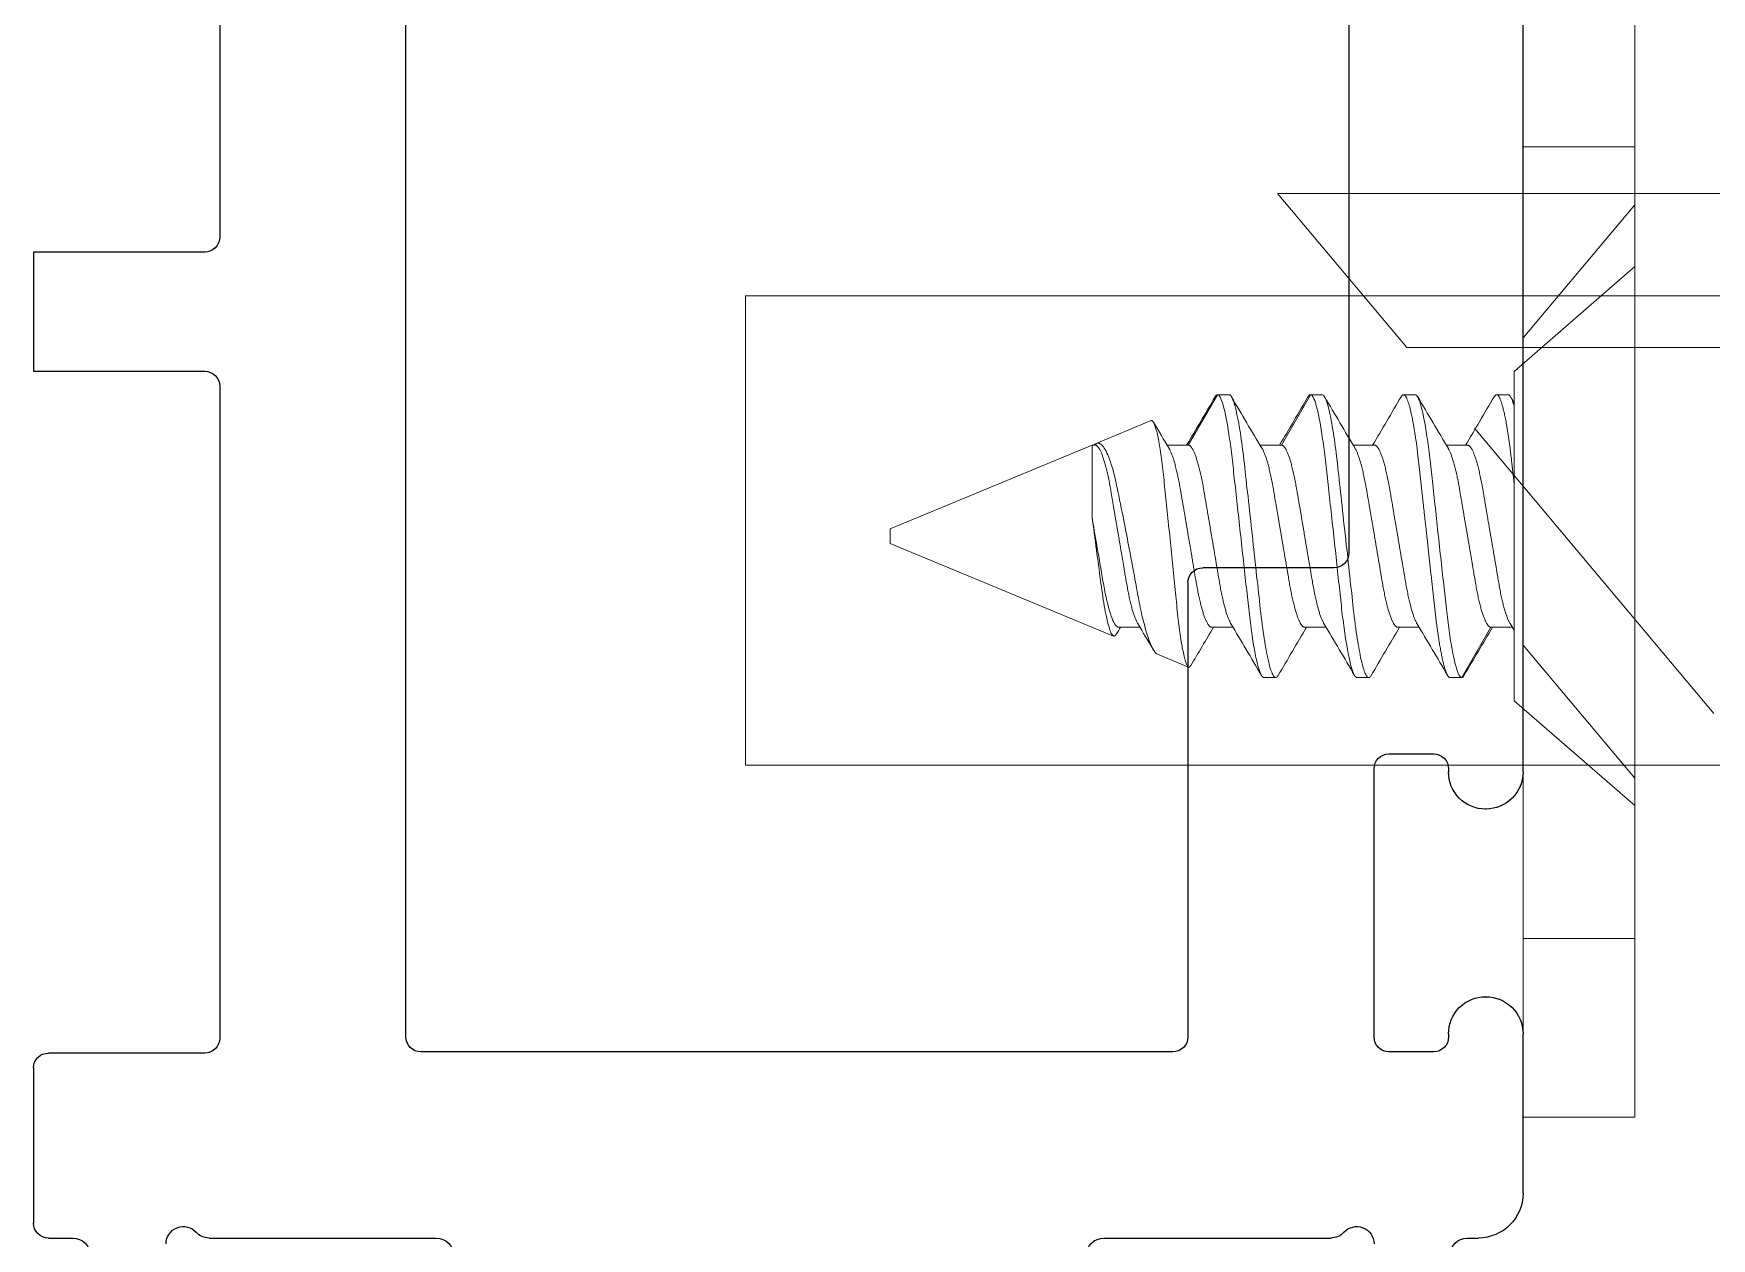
# Model space of a CAD drawing. Extents: x -82 to 113, y -82 to 93.
# Drawn here: x -4.853 to -3.727, y 70.064 to 70.873 of the extents above; entities that cross this region are included whole.
import ezdxf

# ---------------------------------------------------------------- set-up
doc = ezdxf.new("R2010")
doc.units = 0
doc.header["$MEASUREMENT"] = 0
doc.linetypes.add('HIDDEN', pattern=[0.375, 0.25, -0.125])
doc.layers.get('0').update_dxf_attribs({"linetype": 'CONTINUOUS'})
doc.layers.add('FRAME', color=1, linetype='CONTINUOUS')
doc.layers.add('INERTIA', color=7, linetype='CONTINUOUS')

# ---------------------------------------------------------------- blocks, each defined once
blk = doc.blocks.new('erfdfasdf')
at = {"color": 7, "linetype": 'Continuous', "lineweight": 15}
for p, q in [((556.3053, 29.9953), (556.2243, 30.0657)), ((556.2243, 30.0657), (556.2243, 29.7038)), ((556.3053, 29.9953), (556.3053, 29.7742)), ((556.3404, 29.9797), (556.3209, 29.9459)), ((556.3482, 29.9797), (556.3404, 29.9797)), ((556.4107, 29.9797), (556.4029, 29.9797)), ((556.4732, 29.9797), (556.4654, 29.9797)), ((556.5447, 29.9641), (556.5238, 29.9727)), ((556.3209, 29.9459), (556.3066, 29.9459)), ((556.3834, 29.9459), (556.369, 29.9459)), ((556.4459, 29.9459), (556.4315, 29.9459)), ((556.5083, 29.9459), (556.494, 29.9459)), ((556.5708, 29.9459), (556.5565, 29.9459)), ((556.7241, 29.8898), (556.5742, 29.9519)), ((556.7241, 29.8848), (556.7241, 29.8898)), ((556.7241, 29.8798), (556.7241, 29.8848)), ((556.5886, 29.8236), (556.7241, 29.8798)), ((556.5886, 29.8236), (556.5886, 29.8722)), ((556.3365, 29.8236), (556.3509, 29.8236)), ((556.399, 29.8236), (556.4134, 29.8236)), ((556.4615, 29.8236), (556.442, 29.7898)), ((556.4615, 29.8236), (556.4758, 29.8236)), ((556.524, 29.8236), (556.5044, 29.7898)), ((556.524, 29.8236), (556.5383, 29.8236)), ((556.549, 29.8072), (556.5858, 29.8225)), ((556.5864, 29.8236), (556.5858, 29.8225)), ((556.5864, 29.8236), (556.5886, 29.8236)), ((556.3092, 29.7898), (556.317, 29.7898)), ((556.3717, 29.7898), (556.3795, 29.7898)), ((556.4342, 29.7898), (556.442, 29.7898)), ((556.4966, 29.7898), (556.5044, 29.7898)), ((556.2243, 29.7038), (556.3053, 29.7742))]:
    blk.add_line(p, q, dxfattribs=at)
at = {"color": 7, "linetype": 'Continuous', "lineweight": 15, "flags": 128}
for points in [[(556.4012, 29.9783), (556.4015, 29.9787), (556.4018, 29.9791), (556.4021, 29.9794), (556.4024, 29.9796), (556.4027, 29.9797), (556.4029, 29.9797), (556.4032, 29.9797), (556.4035, 29.9795), (556.4039, 29.9792), (556.4042, 29.9788), (556.4045, 29.9783), (556.4049, 29.9777), (556.4052, 29.977), (556.4056, 29.9762), (556.4059, 29.9753), (556.4062, 29.9743), (556.4066, 29.9732), (556.4069, 29.9721), (556.4072, 29.9708), (556.4076, 29.9694), (556.4079, 29.9679), (556.4083, 29.9664), (556.4086, 29.9647), (556.4089, 29.963), (556.4093, 29.9612), (556.4096, 29.9594), (556.4099, 29.9575), (556.4102, 29.9556), (556.4106, 29.9536), (556.4109, 29.9516), (556.4112, 29.9492), (556.4116, 29.9467), (556.4119, 29.9442), (556.4122, 29.9415), (556.4126, 29.9389), (556.4129, 29.9362), (556.4132, 29.9335), (556.4135, 29.9309), (556.4138, 29.9283), (556.414, 29.9257), (556.4143, 29.9229), (556.4147, 29.9202), (556.415, 29.9173), (556.4153, 29.9145), (556.4156, 29.9115), (556.4159, 29.9086), (556.4163, 29.9056), (556.4166, 29.9025), (556.4169, 29.8995), (556.4172, 29.8965), (556.4176, 29.8936), (556.4179, 29.8907), (556.4182, 29.8877), (556.4185, 29.8848), (556.4189, 29.8814), (556.4193, 29.8779), (556.4197, 29.8745), (556.42, 29.8712), (556.4204, 29.8678), (556.4208, 29.8645), (556.4211, 29.8612), (556.4214, 29.8582), (556.4218, 29.8553), (556.4221, 29.8524), (556.4224, 29.8496), (556.4227, 29.8468), (556.423, 29.8441), (556.4233, 29.8414), (556.4236, 29.8388), (556.4239, 29.8363), (556.4241, 29.8338), (556.4244, 29.8313), (556.4247, 29.8288), (556.425, 29.8266), (556.4253, 29.8243), (556.4256, 29.8222), (556.4259, 29.82), (556.4262, 29.8179), (556.4266, 29.8156), (556.4269, 29.8133), (556.4273, 29.8111), (556.4277, 29.809), (556.428, 29.807), (556.4284, 29.8051), (556.4288, 29.8033), (556.4291, 29.8017), (556.4295, 29.8003), (556.4298, 29.7989), (556.4302, 29.7976), (556.4305, 29.7964), (556.4308, 29.7953), (556.4312, 29.7943), (556.4315, 29.7934), (556.4318, 29.7926), (556.4321, 29.7919), (556.4325, 29.7913), (556.4328, 29.7908), (556.4331, 29.7905), (556.4333, 29.7902), (556.4336, 29.79), (556.4339, 29.7899), (556.4342, 29.7898), (556.4342, 29.7898)], [(556.4637, 29.9783), (556.464, 29.9787), (556.4643, 29.9791), (556.4646, 29.9794), (556.4649, 29.9796), (556.4651, 29.9797), (556.4654, 29.9797), (556.4657, 29.9797), (556.466, 29.9795), (556.4663, 29.9792), (556.4667, 29.9788), (556.467, 29.9783), (556.4673, 29.9777), (556.4677, 29.977), (556.468, 29.9762), (556.4684, 29.9753), (556.4687, 29.9743), (556.469, 29.9732), (556.4694, 29.9721), (556.4697, 29.9708), (556.47, 29.9694), (556.4704, 29.9679), (556.4707, 29.9664), (556.4711, 29.9647), (556.4714, 29.963), (556.4718, 29.9612), (556.4721, 29.9594), (556.4724, 29.9575), (556.4727, 29.9556), (556.473, 29.9536), (556.4733, 29.9516), (556.4737, 29.9492), (556.474, 29.9467), (556.4744, 29.9442), (556.4747, 29.9415), (556.475, 29.9389), (556.4754, 29.9362), (556.4757, 29.9335), (556.4759, 29.9309), (556.4762, 29.9283), (556.4765, 29.9257), (556.4768, 29.9229), (556.4771, 29.9202), (556.4774, 29.9173), (556.4778, 29.9145), (556.4781, 29.9115), (556.4784, 29.9086), (556.4787, 29.9056), (556.4791, 29.9025), (556.4794, 29.8995), (556.4797, 29.8965), (556.48, 29.8936), (556.4804, 29.8907), (556.4807, 29.8877), (556.481, 29.8848), (556.4814, 29.8814), (556.4818, 29.8779), (556.4821, 29.8745), (556.4825, 29.8712), (556.4829, 29.8678), (556.4832, 29.8645), (556.4836, 29.8612), (556.4839, 29.8582), (556.4842, 29.8553), (556.4846, 29.8524), (556.4849, 29.8496), (556.4852, 29.8468), (556.4855, 29.8441), (556.4858, 29.8414), (556.486, 29.8388), (556.4863, 29.8363), (556.4866, 29.8338), (556.4869, 29.8313), (556.4872, 29.8288), (556.4875, 29.8266), (556.4878, 29.8243), (556.4881, 29.8222), (556.4884, 29.82), (556.4887, 29.8179), (556.489, 29.8156), (556.4894, 29.8133), (556.4898, 29.8111), (556.4901, 29.809), (556.4905, 29.807), (556.4909, 29.8051), (556.4913, 29.8033), (556.4916, 29.8017), (556.4919, 29.8003), (556.4923, 29.7989), (556.4926, 29.7976), (556.493, 29.7964), (556.4933, 29.7953), (556.4936, 29.7943), (556.494, 29.7934), (556.4943, 29.7926), (556.4946, 29.7919), (556.4949, 29.7913), (556.4952, 29.7908), (556.4955, 29.7905), (556.4958, 29.7902), (556.4961, 29.79), (556.4964, 29.7899), (556.4966, 29.7898), (556.4966, 29.7898)], [(556.549, 29.8072), (556.5488, 29.8072), (556.5485, 29.8072), (556.5482, 29.8074), (556.548, 29.8076), (556.5477, 29.8079), (556.5474, 29.8083), (556.5471, 29.8088), (556.5468, 29.8094), (556.5466, 29.81), (556.5464, 29.8106), (556.5462, 29.8113), (556.5459, 29.812), (556.5457, 29.8128), (556.5455, 29.8136), (556.5452, 29.8145), (556.545, 29.8155), (556.5447, 29.8166), (556.5445, 29.8177), (556.5443, 29.8188), (556.544, 29.82), (556.5438, 29.8213), (556.5436, 29.8225), (556.5433, 29.8239), (556.5431, 29.8252), (556.5429, 29.8267), (556.5426, 29.8282), (556.5424, 29.8297), (556.5422, 29.8313), (556.542, 29.833), (556.5417, 29.8347), (556.5415, 29.8364), (556.5413, 29.8382), (556.5411, 29.84), (556.5409, 29.8418), (556.5407, 29.8436), (556.5405, 29.8455), (556.5403, 29.8474), (556.5401, 29.8493), (556.5399, 29.8513), (556.5397, 29.8534), (556.5395, 29.8554), (556.5392, 29.8575), (556.539, 29.8597), (556.5388, 29.8618), (556.5386, 29.864), (556.5383, 29.8661), (556.5381, 29.8683), (556.5379, 29.8705), (556.5377, 29.8728), (556.5374, 29.875), (556.5372, 29.8773), (556.537, 29.8796), (556.5367, 29.882), (556.5365, 29.8843), (556.5362, 29.8866), (556.536, 29.889), (556.5358, 29.8913), (556.5355, 29.8936), (556.5353, 29.8959), (556.5351, 29.8982), (556.5349, 29.9004), (556.5346, 29.9027), (556.5344, 29.905), (556.5342, 29.9073), (556.5339, 29.9096), (556.5337, 29.9119), (556.5335, 29.9142), (556.5333, 29.9164), (556.5331, 29.9186), (556.5328, 29.9207), (556.5326, 29.9228), (556.5324, 29.9249), (556.5322, 29.927), (556.532, 29.929), (556.5318, 29.931), (556.5316, 29.933), (556.5314, 29.935), (556.5312, 29.9369), (556.531, 29.9389), (556.5307, 29.9407), (556.5305, 29.9425), (556.5303, 29.9443), (556.5301, 29.946), (556.5299, 29.9477), (556.5296, 29.9494), (556.5294, 29.9509), (556.5292, 29.9525), (556.5289, 29.9541), (556.5287, 29.9555), (556.5285, 29.957), (556.5282, 29.9583), (556.528, 29.9597), (556.5278, 29.9609), (556.5275, 29.9621), (556.5273, 29.9632), (556.5271, 29.9643), (556.5268, 29.9653), (556.5266, 29.9662), (556.5264, 29.9671), (556.5261, 29.968), (556.5259, 29.9688), (556.5257, 29.9695), (556.5254, 29.9701), (556.5252, 29.9707), (556.525, 29.9712), (556.5248, 29.9716), (556.5246, 29.972), (556.5244, 29.9723), (556.5242, 29.9725), (556.524, 29.9727), (556.5238, 29.9728), (556.5236, 29.9728), (556.5233, 29.9728), (556.5231, 29.9726), (556.5229, 29.9725), (556.5227, 29.9722), (556.5225, 29.9719), (556.5224, 29.9717)], [(556.5447, 29.9641), (556.5451, 29.9639), (556.5454, 29.9637), (556.5458, 29.9633), (556.5462, 29.9629), (556.5465, 29.9625), (556.5469, 29.9619), (556.5473, 29.9613), (556.5477, 29.9606), (556.5481, 29.9599), (556.5485, 29.9592), (556.5488, 29.9584), (556.5492, 29.9575), (556.5496, 29.9566), (556.55, 29.9556), (556.5504, 29.9545), (556.5508, 29.9534), (556.5512, 29.9522), (556.5516, 29.9509), (556.552, 29.9496), (556.5524, 29.9483), (556.553, 29.9463), (556.5535, 29.9442), (556.5539, 29.9427), (556.5543, 29.9412), (556.5547, 29.9396), (556.5551, 29.938), (556.5554, 29.9363), (556.5558, 29.9346), (556.5562, 29.9328), (556.5566, 29.931), (556.557, 29.9291), (556.5575, 29.9264), (556.558, 29.9236), (556.5584, 29.9216), (556.5587, 29.9197), (556.5591, 29.9177), (556.5595, 29.9157), (556.5598, 29.9136), (556.5602, 29.9115), (556.5606, 29.9094), (556.561, 29.9072), (556.5614, 29.905), (556.562, 29.9021), (556.5625, 29.8991), (556.5631, 29.896), (556.5637, 29.893), (556.5641, 29.8909), (556.5645, 29.8888), (556.5649, 29.8867), (556.5653, 29.8846), (556.5657, 29.8825), (556.5661, 29.8804), (556.5667, 29.8775), (556.5672, 29.8746), (556.5678, 29.8717), (556.5684, 29.8688), (556.569, 29.8659), (556.5695, 29.8631), (556.5701, 29.8603), (556.5707, 29.8575), (556.5712, 29.8549), (556.5717, 29.8524), (556.5721, 29.8507), (556.5725, 29.849), (556.5728, 29.8474), (556.5732, 29.8458), (556.5736, 29.8443), (556.5739, 29.8428), (556.5743, 29.8413), (556.5747, 29.8399), (556.5751, 29.8385), (556.5757, 29.8367), (556.5763, 29.8349), (556.5768, 29.8333), (556.5774, 29.8318), (556.578, 29.8303), (556.5786, 29.829), (556.5792, 29.8278), (556.5798, 29.8267), (556.5804, 29.8257), (556.581, 29.8249), (556.5816, 29.8242), (556.5821, 29.8236), (556.5827, 29.8231), (556.5833, 29.8227), (556.5839, 29.8224), (556.5844, 29.8223), (556.5848, 29.8223), (556.5851, 29.8223), (556.5854, 29.8223), (556.5858, 29.8225)], [(556.5886, 29.8722), (556.5882, 29.8748), (556.5878, 29.8775), (556.5875, 29.8802), (556.5871, 29.8829), (556.5867, 29.8857), (556.5863, 29.8885), (556.586, 29.8913), (556.5856, 29.8941), (556.5853, 29.8967), (556.5849, 29.8992), (556.5846, 29.9018), (556.5842, 29.9043), (556.5839, 29.9068), (556.5836, 29.9094), (556.5833, 29.9119), (556.5829, 29.9143), (556.5826, 29.9166), (556.5823, 29.9189), (556.582, 29.9211), (556.5817, 29.9233), (556.5814, 29.9255), (556.5811, 29.9276), (556.5807, 29.9296), (556.5804, 29.9316), (556.5801, 29.9335), (556.5797, 29.9353), (556.5794, 29.9371), (556.579, 29.9388), (556.5787, 29.9404), (556.5783, 29.9419), (556.578, 29.9434), (556.5776, 29.9447), (556.5772, 29.9459), (556.5769, 29.947), (556.5766, 29.948), (556.5762, 29.9489), (556.5759, 29.9497), (556.5756, 29.9503), (556.5752, 29.9509), (556.5749, 29.9513), (556.5746, 29.9516), (556.5743, 29.9518), (556.574, 29.9519), (556.5737, 29.9519), (556.5734, 29.9518), (556.573, 29.9515), (556.5727, 29.9511), (556.5724, 29.9507), (556.5723, 29.9505)]]:
    blk.add_lwpolyline(points, dxfattribs=at)
at = {"color": 7, "linetype": 'Continuous', "lineweight": 15}
for centre, radius, start, end in [((552.6354, 32.1466), 4.2915, 329.1491, 329.6506), ((559.8941, 32.0528), 4.1067, 210.3427, 210.9052), ((552.69, 32.1513), 4.3006, 329.1496, 329.6501), ((559.8414, 31.9847), 3.9729, 210.3332, 210.9147), ((552.7433, 32.1567), 4.3112, 329.1502, 329.6495), ((560.0125, 32.049), 4.0991, 210.3421, 210.9057), ((553.1467, 31.9542), 3.9147, 329.1351, 329.5744), ((559.1386, 31.4916), 3.0094, 210.5686, 210.9581), ((558.2367, 31.1017), 2.2497, 210.8516, 210.9843), ((554.393, 31.2492), 2.5369, 329.0882, 329.2096), ((560.0389, 27.613), 4.311, 149.1502, 149.6495), ((552.941, 27.7849), 3.9728, 30.3332, 30.9147), ((560.0924, 27.6183), 4.3006, 149.1496, 149.6501), ((552.8881, 27.7166), 4.1069, 30.3427, 30.9052), ((560.1633, 27.6133), 4.3104, 149.1502, 149.6495), ((552.9577, 27.7208), 4.0987, 30.3421, 30.9057), ((560.2263, 27.613), 4.3111, 149.1502, 149.6495), ((553.9552, 28.2773), 3.0105, 30.5683, 30.958), ((556.5837, 29.8269), 0.00486, 294.8917, 318.1266), ((550.0905, 26.1452), 7.2073, 30.39048, 30.42572)]:
    blk.add_arc(centre, radius, start, end, dxfattribs=at)
for points, knots in [([(556.3388, 29.9783), (556.3389, 29.9784), (556.3391, 29.9787), (556.3393, 29.9791), (556.3396, 29.9794), (556.3399, 29.9796), (556.3402, 29.9797), (556.3404, 29.9797), (556.3404, 29.9797)], [0, 0, 0, 0, 0.163791, 0.333279, 0.501708, 0.669012, 0.835129, 1, 1, 1, 1]), ([(556.3404, 29.9797), (556.3416, 29.9797), (556.3429, 29.9774), (556.3456, 29.9678), (556.3471, 29.9605), (556.349, 29.9472), (556.3497, 29.9424), (556.3509, 29.9323), (556.3514, 29.9271), (556.3533, 29.9102), (556.3547, 29.8975), (556.3575, 29.872), (556.3588, 29.8594), (556.3607, 29.8424), (556.3613, 29.8372), (556.3624, 29.8272), (556.3631, 29.8224), (556.3651, 29.8091), (556.3665, 29.8017), (556.3692, 29.7921), (556.3706, 29.7898), (556.3717, 29.7898)], [0, 0, 0, 0, 0.125, 0.125, 0.25, 0.25, 0.3125, 0.3125, 0.375, 0.375, 0.5, 0.5, 0.625, 0.625, 0.6875, 0.6875, 0.75, 0.75, 0.875, 0.875, 1, 1, 1, 1]), ([(556.3482, 29.9797), (556.3484, 29.9797), (556.3486, 29.9797), (556.3489, 29.9795), (556.3492, 29.9793), (556.3495, 29.9789), (556.3499, 29.9784), (556.3502, 29.9777), (556.3505, 29.977), (556.3509, 29.9762), (556.3512, 29.9753), (556.3515, 29.9743), (556.3519, 29.9732), (556.3522, 29.9721), (556.3526, 29.9708), (556.3529, 29.9694), (556.3533, 29.9679), (556.3536, 29.9664), (556.3539, 29.9647), (556.3543, 29.963), (556.3546, 29.9612), (556.3549, 29.9594), (556.3553, 29.9576), (556.3556, 29.9556), (556.3559, 29.9537), (556.3562, 29.9515), (556.3565, 29.9492), (556.3569, 29.9467), (556.3572, 29.9442), (556.3576, 29.9416), (556.3579, 29.9389), (556.3582, 29.9362), (556.3585, 29.9336), (556.3588, 29.9309), (556.3591, 29.9283), (556.3594, 29.9257), (556.3597, 29.9229), (556.36, 29.9202), (556.3603, 29.9173), (556.3606, 29.9145), (556.3609, 29.9115), (556.3613, 29.9086), (556.3616, 29.9056), (556.3619, 29.9025), (556.3623, 29.8995), (556.3626, 29.8965), (556.3629, 29.8936), (556.3632, 29.8907), (556.3635, 29.8877), (556.3639, 29.8846), (556.3642, 29.8814), (556.3646, 29.8779), (556.365, 29.8745), (556.3654, 29.8712), (556.3657, 29.8678), (556.3661, 29.8645), (556.3664, 29.8613), (556.3668, 29.8582), (556.3671, 29.8553), (556.3674, 29.8524), (556.3677, 29.8496), (556.368, 29.8468), (556.3683, 29.8441), (556.3686, 29.8414), (556.3689, 29.8388), (556.3692, 29.8363), (556.3695, 29.8337), (556.3698, 29.8313), (556.3701, 29.8289), (556.3703, 29.8266), (556.3706, 29.8243), (556.3709, 29.8221), (556.3712, 29.82), (556.3716, 29.8178), (556.3719, 29.8156), (556.3723, 29.8133), (556.3726, 29.8111), (556.373, 29.809), (556.3734, 29.807), (556.3737, 29.8051), (556.3741, 29.8033), (556.3745, 29.8017), (556.3748, 29.8002), (556.3751, 29.7989), (556.3755, 29.7976), (556.3758, 29.7964), (556.3762, 29.7953), (556.3765, 29.7943), (556.3768, 29.7934), (556.3772, 29.7926), (556.3775, 29.7919), (556.3778, 29.7913), (556.3781, 29.7908), (556.3784, 29.7905), (556.3787, 29.7902), (556.379, 29.79), (556.3792, 29.7898), (556.3795, 29.7898), (556.3798, 29.7898), (556.3801, 29.79), (556.3804, 29.7903), (556.3808, 29.7907), (556.381, 29.791), (556.3811, 29.7913), (556.3812, 29.7913)], [0, 0, 0, 0, 0.0101616, 0.0204114, 0.0307444, 0.0411553, 0.0516388, 0.0621889, 0.0727997, 0.0825744, 0.0923899, 0.1022412, 0.1121229, 0.1220299, 0.1319566, 0.1418978, 0.1518478, 0.1618011, 0.1717522, 0.1816955, 0.1916255, 0.200971, 0.2102953, 0.219594, 0.2288625, 0.2380967, 0.2487323, 0.2593099, 0.2698235, 0.280267, 0.290635, 0.3009221, 0.3111231, 0.3204156, 0.3297662, 0.3391892, 0.3486808, 0.358237, 0.3678533, 0.3775254, 0.3872487, 0.3970183, 0.4068292, 0.4166766, 0.426555, 0.4358928, 0.445249, 0.4546192, 0.4639986, 0.4733826, 0.4842398, 0.4950897, 0.5059253, 0.5167394, 0.527525, 0.5382751, 0.5489831, 0.5587561, 0.5684831, 0.5781594, 0.5877802, 0.5973412, 0.606838, 0.6162665, 0.6256229, 0.634916, 0.6442579, 0.6536727, 0.6631565, 0.672158, 0.6812138, 0.69032, 0.6994729, 0.7086685, 0.7193558, 0.7300881, 0.740859, 0.7516613, 0.7624883, 0.7733328, 0.7841877, 0.794141, 0.8040915, 0.8140335, 0.8239616, 0.8338703, 0.8437542, 0.853608, 0.8634265, 0.8732045, 0.8829372, 0.8926196, 0.9022472, 0.9112703, 0.9202371, 0.929144, 0.9379877, 0.9467651, 0.9569267, 0.9671765, 0.9775095, 0.9879204, 0.9984039, 1, 1, 1, 1]), ([(556.4107, 29.9797), (556.4119, 29.9797), (556.4132, 29.9774), (556.4159, 29.9678), (556.4173, 29.9605), (556.4193, 29.9472), (556.42, 29.9424), (556.4212, 29.9323), (556.4217, 29.9271), (556.4236, 29.9102), (556.4249, 29.8975), (556.4277, 29.872), (556.4291, 29.8594), (556.431, 29.8424), (556.4315, 29.8372), (556.4327, 29.8272), (556.4334, 29.8224), (556.4353, 29.8091), (556.4368, 29.8017), (556.4395, 29.7921), (556.4408, 29.7898), (556.442, 29.7898)], [0, 0, 0, 0, 0.125, 0.125, 0.25, 0.25, 0.3125, 0.3125, 0.375, 0.375, 0.5, 0.5, 0.625, 0.625, 0.6875, 0.6875, 0.75, 0.75, 0.875, 0.875, 1, 1, 1, 1]), ([(556.4732, 29.9797), (556.4743, 29.9797), (556.4756, 29.9774), (556.4784, 29.9678), (556.4798, 29.9605), (556.4818, 29.9472), (556.4824, 29.9424), (556.4836, 29.9323), (556.4842, 29.9271), (556.486, 29.9102), (556.4874, 29.8975), (556.4902, 29.872), (556.4916, 29.8594), (556.4935, 29.8424), (556.494, 29.8372), (556.4952, 29.8272), (556.4958, 29.8224), (556.4978, 29.8091), (556.4992, 29.8017), (556.502, 29.7921), (556.5033, 29.7898), (556.5044, 29.7898)], [0, 0, 0, 0, 0.125, 0.125, 0.25, 0.25, 0.3125, 0.3125, 0.375, 0.375, 0.5, 0.5, 0.625, 0.625, 0.6875, 0.6875, 0.75, 0.75, 0.875, 0.875, 1, 1, 1, 1]), ([(556.308, 29.9436), (556.308, 29.9435), (556.3081, 29.9433), (556.3084, 29.9428), (556.3088, 29.942), (556.3092, 29.9411), (556.3096, 29.9402), (556.31, 29.9391), (556.3104, 29.9379), (556.3108, 29.9367), (556.3113, 29.9354), (556.3117, 29.934), (556.3121, 29.9325), (556.3125, 29.931), (556.3129, 29.9295), (556.3133, 29.9278), (556.3137, 29.926), (556.3141, 29.9241), (556.3145, 29.9222), (556.3148, 29.9202), (556.3152, 29.9182), (556.3156, 29.9162), (556.3159, 29.9142), (556.3163, 29.9121), (556.3166, 29.9101), (556.317, 29.9079), (556.3173, 29.9057), (556.3177, 29.9035), (556.3181, 29.9012), (556.3185, 29.8989), (556.3189, 29.8966), (556.3193, 29.8942), (556.3197, 29.8919), (556.3201, 29.8895), (556.3205, 29.8871), (556.3209, 29.8847), (556.3214, 29.8822), (556.3218, 29.8796), (556.3222, 29.8771), (556.3227, 29.8746), (556.3231, 29.8721), (556.3235, 29.8696), (556.3239, 29.8673), (556.3243, 29.8651), (556.3247, 29.8628), (556.325, 29.8607), (556.3254, 29.8585), (556.3258, 29.8563), (556.3261, 29.8541), (556.3265, 29.8519), (556.3269, 29.8497), (556.3273, 29.8477), (556.3277, 29.8456), (556.3282, 29.8436), (556.3286, 29.8417), (556.329, 29.84), (556.3294, 29.8383), (556.3299, 29.8366), (556.3303, 29.8351), (556.3307, 29.8337), (556.3312, 29.8323), (556.3316, 29.8311), (556.332, 29.83), (556.3324, 29.8289), (556.3328, 29.828), (556.3332, 29.8271), (556.3337, 29.8263), (556.3341, 29.8256), (556.3345, 29.825), (556.335, 29.8245), (556.3354, 29.8241), (556.3358, 29.8238), (556.3362, 29.8237), (556.3364, 29.8236), (556.3365, 29.8236)], [0, 0, 0, 0, 0.00068, 0.01435, 0.028079, 0.041854, 0.055665, 0.069502, 0.083351, 0.097203, 0.111044, 0.124865, 0.138408, 0.151909, 0.165358, 0.178744, 0.193119, 0.207398, 0.22157, 0.235624, 0.249549, 0.263337, 0.27625, 0.289271, 0.302414, 0.31567, 0.32903, 0.342487, 0.35603, 0.369649, 0.383334, 0.397074, 0.410613, 0.424184, 0.437776, 0.45138, 0.466069, 0.480745, 0.495394, 0.510002, 0.524556, 0.539044, 0.552631, 0.566137, 0.579553, 0.592869, 0.606077, 0.620679, 0.635125, 0.64959, 0.66421, 0.678975, 0.693872, 0.708889, 0.724013, 0.738472, 0.753002, 0.767591, 0.782226, 0.796894, 0.81158, 0.825432, 0.839277, 0.853104, 0.866901, 0.880657, 0.895948, 0.91116, 0.926278, 0.941288, 0.956178, 0.970934, 0.985545, 1, 1, 1, 1]), ([(556.3209, 29.9459), (556.321, 29.9459), (556.3213, 29.9459), (556.3216, 29.9457), (556.322, 29.9455), (556.3224, 29.9452), (556.3228, 29.9447), (556.3232, 29.9442), (556.3236, 29.9435), (556.324, 29.9428), (556.3244, 29.942), (556.3248, 29.9411), (556.3252, 29.9402), (556.3256, 29.9391), (556.3261, 29.9379), (556.3265, 29.9367), (556.3269, 29.9354), (556.3273, 29.934), (556.3277, 29.9325), (556.3281, 29.931), (556.3285, 29.9295), (556.3289, 29.9278), (556.3293, 29.926), (556.3297, 29.9241), (556.3301, 29.9222), (556.3305, 29.9202), (556.3308, 29.9182), (556.3312, 29.9162), (556.3315, 29.9142), (556.3319, 29.9121), (556.3322, 29.9101), (556.3326, 29.9079), (556.333, 29.9057), (556.3333, 29.9035), (556.3337, 29.9012), (556.3341, 29.8989), (556.3345, 29.8966), (556.3349, 29.8942), (556.3353, 29.8919), (556.3357, 29.8895), (556.3361, 29.8871), (556.3365, 29.8847), (556.337, 29.8822), (556.3374, 29.8796), (556.3378, 29.8771), (556.3383, 29.8746), (556.3387, 29.8721), (556.3391, 29.8696), (556.3395, 29.8673), (556.3399, 29.8651), (556.3403, 29.8628), (556.3406, 29.8607), (556.341, 29.8585), (556.3414, 29.8563), (556.3418, 29.8541), (556.3421, 29.8519), (556.3425, 29.8497), (556.3429, 29.8477), (556.3434, 29.8456), (556.3438, 29.8436), (556.3442, 29.8417), (556.3446, 29.84), (556.345, 29.8383), (556.3455, 29.8366), (556.3459, 29.8351), (556.3463, 29.8337), (556.3468, 29.8323), (556.3472, 29.8311), (556.3476, 29.83), (556.348, 29.8289), (556.3484, 29.828), (556.3488, 29.8271), (556.3492, 29.8264), (556.3494, 29.8261), (556.3495, 29.826)], [0, 0, 0, 0, 0.013733, 0.027608, 0.041614, 0.055743, 0.069983, 0.084323, 0.097925, 0.111595, 0.125324, 0.139099, 0.152911, 0.166747, 0.180597, 0.194448, 0.20829, 0.222111, 0.235654, 0.249155, 0.262604, 0.275991, 0.290366, 0.304645, 0.318817, 0.33287, 0.346796, 0.360584, 0.373497, 0.386518, 0.399661, 0.412917, 0.426278, 0.439734, 0.453277, 0.466896, 0.480582, 0.494322, 0.507861, 0.521432, 0.535024, 0.548628, 0.563318, 0.577994, 0.592642, 0.607251, 0.621805, 0.636292, 0.649879, 0.663386, 0.676802, 0.690118, 0.703326, 0.717928, 0.732374, 0.746839, 0.76146, 0.776224, 0.791122, 0.806139, 0.821263, 0.835722, 0.850252, 0.864842, 0.879477, 0.894144, 0.90883, 0.922682, 0.936528, 0.950354, 0.964152, 0.977908, 0.993199, 1, 1, 1, 1]), ([(556.3705, 29.9436), (556.3705, 29.9435), (556.3706, 29.9433), (556.3709, 29.9428), (556.3713, 29.942), (556.3717, 29.9411), (556.3721, 29.9402), (556.3725, 29.9391), (556.3729, 29.9379), (556.3733, 29.9367), (556.3737, 29.9354), (556.3741, 29.934), (556.3745, 29.9325), (556.3749, 29.931), (556.3753, 29.9295), (556.3757, 29.9278), (556.3761, 29.926), (556.3765, 29.9241), (556.3769, 29.9222), (556.3773, 29.9202), (556.3777, 29.9182), (556.378, 29.9162), (556.3784, 29.9142), (556.3787, 29.9121), (556.3791, 29.9101), (556.3794, 29.9079), (556.3798, 29.9057), (556.3802, 29.9035), (556.3806, 29.9012), (556.381, 29.8989), (556.3814, 29.8966), (556.3818, 29.8942), (556.3822, 29.8919), (556.3826, 29.8895), (556.383, 29.8871), (556.3834, 29.8847), (556.3838, 29.8822), (556.3843, 29.8796), (556.3847, 29.8771), (556.3851, 29.8746), (556.3856, 29.8721), (556.386, 29.8696), (556.3864, 29.8673), (556.3867, 29.8651), (556.3871, 29.8628), (556.3875, 29.8607), (556.3879, 29.8585), (556.3882, 29.8563), (556.3886, 29.8541), (556.389, 29.8519), (556.3894, 29.8497), (556.3898, 29.8477), (556.3902, 29.8456), (556.3906, 29.8436), (556.3911, 29.8417), (556.3915, 29.84), (556.3919, 29.8383), (556.3923, 29.8366), (556.3928, 29.8351), (556.3932, 29.8337), (556.3936, 29.8323), (556.3941, 29.8311), (556.3945, 29.83), (556.3949, 29.8289), (556.3953, 29.828), (556.3957, 29.8271), (556.3961, 29.8263), (556.3966, 29.8256), (556.397, 29.825), (556.3974, 29.8245), (556.3978, 29.8241), (556.3982, 29.8238), (556.3986, 29.8237), (556.3989, 29.8236), (556.399, 29.8236)], [0, 0, 0, 0, 0.000685, 0.014355, 0.028083, 0.041859, 0.05567, 0.069506, 0.083356, 0.097207, 0.111049, 0.124869, 0.138412, 0.151913, 0.165362, 0.178748, 0.193123, 0.207402, 0.221574, 0.235627, 0.249553, 0.26334, 0.276254, 0.289275, 0.302417, 0.315673, 0.329034, 0.34249, 0.356033, 0.369652, 0.383337, 0.397077, 0.410616, 0.424186, 0.437779, 0.451382, 0.466072, 0.480748, 0.495397, 0.510004, 0.524559, 0.539046, 0.552633, 0.566139, 0.579555, 0.592871, 0.606079, 0.620681, 0.635127, 0.649592, 0.664212, 0.678976, 0.693873, 0.70889, 0.724014, 0.738473, 0.753003, 0.767593, 0.782227, 0.796895, 0.811581, 0.825433, 0.839278, 0.853104, 0.866902, 0.880658, 0.895949, 0.91116, 0.926278, 0.941288, 0.956178, 0.970934, 0.985545, 1, 1, 1, 1]), ([(556.3834, 29.9459), (556.3835, 29.9459), (556.3838, 29.9459), (556.3841, 29.9457), (556.3845, 29.9455), (556.3849, 29.9452), (556.3853, 29.9447), (556.3857, 29.9442), (556.3861, 29.9435), (556.3865, 29.9428), (556.3869, 29.942), (556.3873, 29.9411), (556.3877, 29.9402), (556.3881, 29.9391), (556.3885, 29.9379), (556.3889, 29.9367), (556.3894, 29.9354), (556.3898, 29.934), (556.3902, 29.9325), (556.3906, 29.931), (556.391, 29.9295), (556.3913, 29.9278), (556.3917, 29.926), (556.3922, 29.9241), (556.3925, 29.9222), (556.3929, 29.9202), (556.3933, 29.9182), (556.3937, 29.9162), (556.394, 29.9142), (556.3944, 29.9121), (556.3947, 29.9101), (556.3951, 29.9079), (556.3954, 29.9057), (556.3958, 29.9035), (556.3962, 29.9012), (556.3966, 29.8989), (556.397, 29.8966), (556.3974, 29.8942), (556.3978, 29.8919), (556.3982, 29.8895), (556.3986, 29.8871), (556.399, 29.8847), (556.3994, 29.8822), (556.3999, 29.8796), (556.4003, 29.8771), (556.4007, 29.8746), (556.4012, 29.8721), (556.4016, 29.8696), (556.402, 29.8673), (556.4024, 29.8651), (556.4027, 29.8628), (556.4031, 29.8607), (556.4035, 29.8585), (556.4039, 29.8563), (556.4042, 29.8541), (556.4046, 29.8519), (556.405, 29.8497), (556.4054, 29.8477), (556.4058, 29.8456), (556.4063, 29.8436), (556.4067, 29.8417), (556.4071, 29.84), (556.4075, 29.8383), (556.408, 29.8366), (556.4084, 29.8351), (556.4088, 29.8337), (556.4092, 29.8323), (556.4097, 29.8311), (556.4101, 29.83), (556.4105, 29.8289), (556.4109, 29.828), (556.4113, 29.8271), (556.4117, 29.8264), (556.4119, 29.8261), (556.4119, 29.826)], [0, 0, 0, 0, 0.013733, 0.027608, 0.041614, 0.055743, 0.069983, 0.084323, 0.097925, 0.111595, 0.125324, 0.139099, 0.152911, 0.166747, 0.180597, 0.194448, 0.20829, 0.222111, 0.235654, 0.249155, 0.262603, 0.27599, 0.290365, 0.304644, 0.318816, 0.33287, 0.346795, 0.360583, 0.373496, 0.386517, 0.39966, 0.412916, 0.426277, 0.439734, 0.453276, 0.466896, 0.480581, 0.494321, 0.50786, 0.521431, 0.535023, 0.548627, 0.563316, 0.577993, 0.592641, 0.607249, 0.621804, 0.636291, 0.649878, 0.663385, 0.676801, 0.690117, 0.703325, 0.717927, 0.732373, 0.746838, 0.761458, 0.776223, 0.79112, 0.806137, 0.821261, 0.83572, 0.850251, 0.86484, 0.879475, 0.894142, 0.908828, 0.922681, 0.936526, 0.950353, 0.96415, 0.977906, 0.993197, 1, 1, 1, 1]), ([(556.4329, 29.9436), (556.4329, 29.9435), (556.4331, 29.9433), (556.4333, 29.9428), (556.4337, 29.942), (556.4342, 29.9411), (556.4346, 29.9402), (556.435, 29.9391), (556.4354, 29.9379), (556.4358, 29.9367), (556.4362, 29.9354), (556.4366, 29.934), (556.437, 29.9325), (556.4374, 29.931), (556.4378, 29.9295), (556.4382, 29.9278), (556.4386, 29.926), (556.439, 29.9241), (556.4394, 29.9222), (556.4398, 29.9202), (556.4402, 29.9182), (556.4405, 29.9162), (556.4409, 29.9142), (556.4412, 29.9121), (556.4416, 29.9101), (556.4419, 29.9079), (556.4423, 29.9057), (556.4427, 29.9035), (556.4431, 29.9012), (556.4435, 29.8989), (556.4439, 29.8966), (556.4443, 29.8942), (556.4447, 29.8919), (556.4451, 29.8895), (556.4455, 29.8871), (556.4459, 29.8847), (556.4463, 29.8822), (556.4467, 29.8796), (556.4472, 29.8771), (556.4476, 29.8746), (556.448, 29.8721), (556.4484, 29.8696), (556.4488, 29.8673), (556.4492, 29.8651), (556.4496, 29.8628), (556.45, 29.8607), (556.4503, 29.8585), (556.4507, 29.8563), (556.4511, 29.8541), (556.4515, 29.8519), (556.4519, 29.8497), (556.4523, 29.8477), (556.4527, 29.8456), (556.4531, 29.8436), (556.4535, 29.8417), (556.454, 29.84), (556.4544, 29.8383), (556.4548, 29.8366), (556.4552, 29.8351), (556.4557, 29.8337), (556.4561, 29.8323), (556.4565, 29.8311), (556.4569, 29.83), (556.4573, 29.8289), (556.4578, 29.828), (556.4582, 29.8271), (556.4586, 29.8263), (556.459, 29.8256), (556.4595, 29.825), (556.4599, 29.8245), (556.4603, 29.8241), (556.4607, 29.8238), (556.4611, 29.8237), (556.4614, 29.8236), (556.4615, 29.8236)], [0, 0, 0, 0, 0.000683, 0.014353, 0.028081, 0.041857, 0.055668, 0.069504, 0.083354, 0.097205, 0.111047, 0.124868, 0.13841, 0.151911, 0.16536, 0.178747, 0.193121, 0.2074, 0.221572, 0.235626, 0.249551, 0.263339, 0.276252, 0.289273, 0.302416, 0.315672, 0.329032, 0.342489, 0.356032, 0.369651, 0.383336, 0.397076, 0.410615, 0.424185, 0.437778, 0.451381, 0.466071, 0.480747, 0.495396, 0.510003, 0.524558, 0.539045, 0.552632, 0.566138, 0.579554, 0.592871, 0.606078, 0.62068, 0.635126, 0.649591, 0.664211, 0.678976, 0.693873, 0.70889, 0.724014, 0.738473, 0.753003, 0.767592, 0.782227, 0.796894, 0.81158, 0.825432, 0.839277, 0.853104, 0.866901, 0.880658, 0.895949, 0.91116, 0.926278, 0.941288, 0.956178, 0.970934, 0.985545, 1, 1, 1, 1]), ([(556.4459, 29.9459), (556.446, 29.9459), (556.4462, 29.9459), (556.4466, 29.9457), (556.447, 29.9455), (556.4474, 29.9452), (556.4478, 29.9447), (556.4482, 29.9442), (556.4486, 29.9435), (556.449, 29.9428), (556.4494, 29.942), (556.4498, 29.9411), (556.4502, 29.9402), (556.4506, 29.9391), (556.451, 29.9379), (556.4514, 29.9367), (556.4518, 29.9354), (556.4522, 29.934), (556.4526, 29.9325), (556.453, 29.931), (556.4534, 29.9295), (556.4538, 29.9278), (556.4542, 29.926), (556.4546, 29.9241), (556.455, 29.9222), (556.4554, 29.9202), (556.4558, 29.9182), (556.4561, 29.9162), (556.4565, 29.9142), (556.4568, 29.9121), (556.4572, 29.9101), (556.4575, 29.9079), (556.4579, 29.9057), (556.4583, 29.9035), (556.4587, 29.9012), (556.4591, 29.8989), (556.4595, 29.8966), (556.4599, 29.8942), (556.4603, 29.8919), (556.4607, 29.8895), (556.4611, 29.8871), (556.4615, 29.8847), (556.4619, 29.8822), (556.4624, 29.8796), (556.4628, 29.8771), (556.4632, 29.8746), (556.4636, 29.8721), (556.4641, 29.8696), (556.4645, 29.8673), (556.4648, 29.8651), (556.4652, 29.8628), (556.4656, 29.8607), (556.466, 29.8585), (556.4663, 29.8563), (556.4667, 29.8541), (556.4671, 29.8519), (556.4675, 29.8497), (556.4679, 29.8477), (556.4683, 29.8456), (556.4687, 29.8436), (556.4692, 29.8417), (556.4696, 29.84), (556.47, 29.8383), (556.4704, 29.8366), (556.4709, 29.8351), (556.4713, 29.8337), (556.4717, 29.8323), (556.4721, 29.8311), (556.4726, 29.83), (556.473, 29.8289), (556.4734, 29.828), (556.4738, 29.8271), (556.4741, 29.8264), (556.4744, 29.8261), (556.4744, 29.826)], [0, 0, 0, 0, 0.013733, 0.027608, 0.041614, 0.055743, 0.069983, 0.084323, 0.097925, 0.111596, 0.125324, 0.1391, 0.152911, 0.166748, 0.180597, 0.194449, 0.208291, 0.222112, 0.235655, 0.249156, 0.262605, 0.275992, 0.290367, 0.304646, 0.318818, 0.332871, 0.346797, 0.360585, 0.373498, 0.386519, 0.399662, 0.412918, 0.426279, 0.439736, 0.453279, 0.466898, 0.480583, 0.494324, 0.507862, 0.521433, 0.535026, 0.548629, 0.563319, 0.577995, 0.592644, 0.607253, 0.621807, 0.636294, 0.649881, 0.663388, 0.676804, 0.690121, 0.703328, 0.717931, 0.732377, 0.746842, 0.761462, 0.776227, 0.791124, 0.806141, 0.821265, 0.835724, 0.850255, 0.864844, 0.879479, 0.894147, 0.908833, 0.922685, 0.936531, 0.950357, 0.964155, 0.977911, 0.993202, 1, 1, 1, 1]), ([(556.4954, 29.9436), (556.4954, 29.9435), (556.4955, 29.9433), (556.4958, 29.9428), (556.4962, 29.942), (556.4966, 29.9411), (556.497, 29.9402), (556.4974, 29.9391), (556.4979, 29.9379), (556.4983, 29.9367), (556.4987, 29.9354), (556.4991, 29.934), (556.4995, 29.9325), (556.4999, 29.931), (556.5003, 29.9295), (556.5007, 29.9278), (556.5011, 29.926), (556.5015, 29.9241), (556.5019, 29.9222), (556.5023, 29.9202), (556.5026, 29.9182), (556.503, 29.9162), (556.5033, 29.9142), (556.5037, 29.9121), (556.504, 29.9101), (556.5044, 29.9079), (556.5048, 29.9057), (556.5052, 29.9035), (556.5055, 29.9012), (556.5059, 29.8989), (556.5063, 29.8966), (556.5067, 29.8942), (556.5071, 29.8919), (556.5075, 29.8895), (556.5079, 29.8871), (556.5084, 29.8847), (556.5088, 29.8822), (556.5092, 29.8796), (556.5096, 29.8771), (556.5101, 29.8746), (556.5105, 29.8721), (556.5109, 29.8696), (556.5113, 29.8673), (556.5117, 29.8651), (556.5121, 29.8628), (556.5124, 29.8607), (556.5128, 29.8585), (556.5132, 29.8563), (556.5136, 29.8541), (556.5139, 29.8519), (556.5143, 29.8497), (556.5147, 29.8477), (556.5152, 29.8456), (556.5156, 29.8436), (556.516, 29.8417), (556.5164, 29.84), (556.5169, 29.8383), (556.5173, 29.8366), (556.5177, 29.8351), (556.5182, 29.8337), (556.5186, 29.8323), (556.519, 29.8311), (556.5194, 29.83), (556.5198, 29.8289), (556.5202, 29.828), (556.5207, 29.8271), (556.5211, 29.8263), (556.5215, 29.8256), (556.522, 29.825), (556.5224, 29.8245), (556.5228, 29.8241), (556.5232, 29.8238), (556.5236, 29.8237), (556.5238, 29.8236), (556.524, 29.8236)], [0, 0, 0, 0, 0.00068, 0.01435, 0.028079, 0.041854, 0.055665, 0.069502, 0.083351, 0.097203, 0.111044, 0.124865, 0.138408, 0.151909, 0.165358, 0.178744, 0.193119, 0.207398, 0.22157, 0.235624, 0.249549, 0.263337, 0.27625, 0.289271, 0.302414, 0.31567, 0.32903, 0.342487, 0.35603, 0.369649, 0.383334, 0.397074, 0.410613, 0.424184, 0.437776, 0.45138, 0.466069, 0.480745, 0.495394, 0.510002, 0.524556, 0.539044, 0.552631, 0.566137, 0.579553, 0.592869, 0.606077, 0.620679, 0.635125, 0.64959, 0.66421, 0.678975, 0.693872, 0.708889, 0.724013, 0.738472, 0.753002, 0.767591, 0.782226, 0.796894, 0.81158, 0.825432, 0.839277, 0.853104, 0.866901, 0.880657, 0.895948, 0.91116, 0.926278, 0.941288, 0.956178, 0.970934, 0.985545, 1, 1, 1, 1]), ([(556.5083, 29.9459), (556.5085, 29.9459), (556.5087, 29.9459), (556.5091, 29.9457), (556.5095, 29.9455), (556.5098, 29.9452), (556.5102, 29.9447), (556.5106, 29.9442), (556.511, 29.9435), (556.5114, 29.9428), (556.5118, 29.942), (556.5122, 29.9411), (556.5127, 29.9402), (556.5131, 29.9391), (556.5135, 29.9379), (556.5139, 29.9367), (556.5143, 29.9354), (556.5147, 29.934), (556.5151, 29.9325), (556.5155, 29.931), (556.5159, 29.9295), (556.5163, 29.9278), (556.5167, 29.926), (556.5171, 29.9241), (556.5175, 29.9222), (556.5179, 29.9202), (556.5183, 29.9182), (556.5186, 29.9162), (556.519, 29.9142), (556.5193, 29.9121), (556.5197, 29.9101), (556.52, 29.9079), (556.5204, 29.9057), (556.5208, 29.9035), (556.5212, 29.9012), (556.5215, 29.8989), (556.5219, 29.8966), (556.5223, 29.8942), (556.5227, 29.8919), (556.5232, 29.8895), (556.5236, 29.8871), (556.524, 29.8847), (556.5244, 29.8822), (556.5248, 29.8796), (556.5253, 29.8771), (556.5257, 29.8746), (556.5261, 29.8721), (556.5265, 29.8696), (556.5269, 29.8673), (556.5273, 29.8651), (556.5277, 29.8628), (556.5281, 29.8607), (556.5284, 29.8585), (556.5288, 29.8563), (556.5292, 29.8541), (556.5296, 29.8519), (556.53, 29.8497), (556.5304, 29.8477), (556.5308, 29.8456), (556.5312, 29.8436), (556.5316, 29.8417), (556.5321, 29.84), (556.5325, 29.8383), (556.5329, 29.8366), (556.5333, 29.8351), (556.5338, 29.8337), (556.5342, 29.8323), (556.5346, 29.8311), (556.535, 29.83), (556.5354, 29.8289), (556.5359, 29.828), (556.5363, 29.8271), (556.5366, 29.8264), (556.5368, 29.8261), (556.5369, 29.826)], [0, 0, 0, 0, 0.013733, 0.027608, 0.041614, 0.055743, 0.069983, 0.084323, 0.097925, 0.111596, 0.125324, 0.1391, 0.152911, 0.166748, 0.180597, 0.194449, 0.208291, 0.222112, 0.235655, 0.249156, 0.262605, 0.275992, 0.290367, 0.304646, 0.318818, 0.332871, 0.346797, 0.360585, 0.373498, 0.386519, 0.399662, 0.412918, 0.426279, 0.439736, 0.453279, 0.466898, 0.480583, 0.494324, 0.507862, 0.521433, 0.535026, 0.548629, 0.563319, 0.577995, 0.592644, 0.607253, 0.621807, 0.636294, 0.649881, 0.663388, 0.676804, 0.690121, 0.703328, 0.717931, 0.732377, 0.746842, 0.761462, 0.776227, 0.791124, 0.806141, 0.821265, 0.835724, 0.850255, 0.864844, 0.879479, 0.894147, 0.908833, 0.922685, 0.936531, 0.950357, 0.964155, 0.977911, 0.993202, 1, 1, 1, 1]), ([(556.5579, 29.9436), (556.5579, 29.9435), (556.558, 29.9433), (556.5583, 29.9428), (556.5587, 29.942), (556.5591, 29.9411), (556.5595, 29.9402), (556.5599, 29.9391), (556.5603, 29.9379), (556.5607, 29.9367), (556.5612, 29.9354), (556.5616, 29.934), (556.562, 29.9325), (556.5624, 29.931), (556.5628, 29.9295), (556.5632, 29.9278), (556.5636, 29.926), (556.564, 29.9241), (556.5644, 29.9222), (556.5647, 29.9202), (556.5651, 29.9182), (556.5655, 29.9162), (556.5658, 29.9142), (556.5662, 29.9121), (556.5665, 29.9101), (556.5669, 29.9079), (556.5672, 29.9057), (556.5676, 29.9035), (556.568, 29.9012), (556.5684, 29.8989), (556.5688, 29.8966), (556.5692, 29.8942), (556.5696, 29.8919), (556.57, 29.8895), (556.5704, 29.8871), (556.5708, 29.8847), (556.5713, 29.8822), (556.5717, 29.8796), (556.5721, 29.8771), (556.5726, 29.8746), (556.573, 29.8721), (556.5734, 29.8696), (556.5738, 29.8673), (556.5742, 29.8651), (556.5746, 29.8628), (556.5749, 29.8607), (556.5753, 29.8585), (556.5757, 29.8563), (556.576, 29.8541), (556.5764, 29.8519), (556.5768, 29.8497), (556.5772, 29.8477), (556.5776, 29.8456), (556.5781, 29.8436), (556.5785, 29.8417), (556.5789, 29.84), (556.5793, 29.8383), (556.5798, 29.8366), (556.5802, 29.8351), (556.5806, 29.8337), (556.5811, 29.8323), (556.5815, 29.8311), (556.5819, 29.83), (556.5823, 29.8289), (556.5827, 29.828), (556.5831, 29.8271), (556.5836, 29.8263), (556.584, 29.8256), (556.5844, 29.825), (556.5849, 29.8245), (556.5853, 29.8241), (556.5857, 29.8238), (556.5861, 29.8237), (556.5863, 29.8236), (556.5864, 29.8236)], [0, 0, 0, 0, 0.00068, 0.01435, 0.028079, 0.041854, 0.055665, 0.069502, 0.083351, 0.097203, 0.111044, 0.124865, 0.138408, 0.151909, 0.165358, 0.178744, 0.193119, 0.207398, 0.22157, 0.235624, 0.249549, 0.263337, 0.27625, 0.289271, 0.302414, 0.31567, 0.32903, 0.342487, 0.35603, 0.369649, 0.383334, 0.397074, 0.410613, 0.424184, 0.437776, 0.45138, 0.466069, 0.480745, 0.495394, 0.510002, 0.524556, 0.539044, 0.552631, 0.566137, 0.579553, 0.592869, 0.606077, 0.620679, 0.635125, 0.64959, 0.66421, 0.678975, 0.693872, 0.708889, 0.724013, 0.738472, 0.753002, 0.767591, 0.782226, 0.796894, 0.81158, 0.825432, 0.839277, 0.853104, 0.866901, 0.880657, 0.895948, 0.91116, 0.926278, 0.941288, 0.956178, 0.970934, 0.985545, 1, 1, 1, 1]), ([(556.5708, 29.9459), (556.5721, 29.9459), (556.5736, 29.944), (556.5767, 29.9361), (556.5783, 29.9302), (556.5805, 29.9197), (556.5811, 29.9161), (556.5824, 29.9082), (556.5832, 29.904), (556.5854, 29.8908), (556.5871, 29.8812), (556.5886, 29.8722)], [0, 0, 0, 0, 0.25, 0.25, 0.5, 0.5, 0.625, 0.625, 0.75, 0.75, 1, 1, 1, 1]), ([(556.3053, 29.8492), (556.3054, 29.8482), (556.3056, 29.8464), (556.3059, 29.8436), (556.3062, 29.841), (556.3065, 29.8384), (556.3068, 29.8358), (556.307, 29.8333), (556.3074, 29.8307), (556.3077, 29.8281), (556.308, 29.8255), (556.3084, 29.8229), (556.3087, 29.8204), (556.3091, 29.8179), (556.3094, 29.8156), (556.3098, 29.8133), (556.3102, 29.8111), (556.3105, 29.809), (556.3109, 29.807), (556.3113, 29.8051), (556.3116, 29.8033), (556.312, 29.8017), (556.3123, 29.8002), (556.3127, 29.7989), (556.313, 29.7976), (556.3134, 29.7964), (556.3137, 29.7953), (556.314, 29.7943), (556.3144, 29.7934), (556.3147, 29.7926), (556.315, 29.7919), (556.3153, 29.7913), (556.3156, 29.7908), (556.3159, 29.7905), (556.3162, 29.7902), (556.3165, 29.79), (556.3167, 29.7898), (556.317, 29.7898), (556.3173, 29.7898), (556.3176, 29.79), (556.318, 29.7903), (556.3183, 29.7907), (556.3185, 29.791), (556.3187, 29.7913), (556.3187, 29.7913)], [0, 0, 0, 0, 0.0233661, 0.0465728, 0.0696101, 0.0924684, 0.1152026, 0.1380893, 0.1611535, 0.1867176, 0.2124712, 0.2384002, 0.2644899, 0.2907246, 0.3167435, 0.3428722, 0.3690945, 0.3953936, 0.4217526, 0.4481542, 0.4745811, 0.4988131, 0.5230382, 0.5472427, 0.5714133, 0.5955366, 0.6195997, 0.6435894, 0.6674931, 0.6912984, 0.7149932, 0.7385657, 0.7620047, 0.7839722, 0.8058023, 0.8274868, 0.8490174, 0.8703865, 0.8951257, 0.9200794, 0.9452357, 0.9705819, 0.9961045, 1, 1, 1, 1]), ([(556.442, 29.7898), (556.4421, 29.7898), (556.4423, 29.7898), (556.4426, 29.79), (556.4429, 29.7903), (556.4432, 29.7907), (556.4435, 29.791), (556.4436, 29.7913), (556.4436, 29.7913)], [0, 0, 0, 0, 0.1908687, 0.3833931, 0.5774802, 0.7730321, 0.9699451, 1, 1, 1, 1]), ([(556.5044, 29.7898), (556.5045, 29.7898), (556.5047, 29.7898), (556.505, 29.79), (556.5053, 29.7902), (556.5056, 29.7906), (556.5059, 29.7909), (556.5061, 29.7912), (556.5061, 29.7913)], [0, 0, 0, 0, 0.179852, 0.361179, 0.543904, 0.727946, 0.913219, 1, 1, 1, 1])]:
    blk.add_open_spline(points, degree=3, knots=knots, dxfattribs=at)
blk.add_open_spline([(556.3053, 29.7972), (556.3067, 29.7922), (556.3081, 29.7898), (556.3092, 29.7898)], degree=3, dxfattribs=at)
blk = doc.blocks.new('hdgh')
at = {"color": 5, "linetype": 'Continuous', "lineweight": 15}
for p, q in [((-0.568, 0.2265), (-0.118, 0.2265)), ((-0.5102, 0.1576), (-0.568, 0.2265))]:
    blk.add_line(p, q, dxfattribs=at)
at = {"color": 1, "linetype": 'Continuous', "lineweight": 15}
for p, q in [((-0.9251, 0.1576), (-0.118, 0.1576)), ((-0.9251, -0.1574), (-0.9251, 0.1576)), ((-0.9251, -0.1574), (-0.118, -0.1574))]:
    blk.add_line(p, q, dxfattribs=at)
at = {"color": 7, "linetype": 'HIDDEN', "lineweight": 0}
blk.add_line((-0.4811, 0.123), (-0.5102, 0.1576), dxfattribs=at)
at = {"color": 5, "linetype": 'HIDDEN', "lineweight": 0}
for p, q in [((-0.4812, 0.123), (-0.118, 0.123)), ((-0.4811, 0.123), (-0.118, 0.123)), ((-0.275, -0.1227), (-0.4811, 0.123))]:
    blk.add_line(p, q, dxfattribs=at)
blk = doc.blocks.new('24993')
at = {"color": 7, "linetype": 'Continuous', "lineweight": 15}
for p, q in [((0, 0), (-0.075, 0)), ((-0.075, -0.156), (-0.075, 0)), ((0, -0.156), (0, 0)), ((-0.075, -1.4164), (-0.075, -0.156)), ((0, -1.545), (0, -0.156))]:
    blk.add_line(p, q, dxfattribs=at)
at = {"color": 7, "linetype": 'HIDDEN', "lineweight": 0}
for p, q in [((0, -0.12), (-0.075, -0.12)), ((0, -0.2275), (-0.075, -0.3169)), ((-0.075, -0.5231), (0, -0.6125)), ((-0.075, -0.6515), (0, -0.6515))]:
    blk.add_line(p, q, dxfattribs=at)
blk = doc.blocks.new('3207-1_Block_Frame_Component')
for p, q in [((1.4233, 0), (1.5275, 0)), ((0.8755, -0.115), (0.8755, 0)), ((0.8755, 0), (0.9555, 0)), ((0.9555, 0), (0.9555, -0.115)), ((1.4133, -0.115), (1.4133, -0.01)), ((1.5375, -0.01), (1.5375, -0.0264)), ((1.5375, -0.1179), (1.5375, -0.2704)), ((0.0725, -0.125), (0.8655, -0.125)), ((0.9655, -0.125), (1.4033, -0.125)), ((1.4025, -0.25), (0.4571, -0.25)), ((1.4125, -0.765), (1.4125, -0.26)), ((1.5375, -0.7186), (1.5375, -0.8711)), ((1.0975, -0.775), (1.4025, -0.775)), ((1.0875, -0.8731), (1.0875, -0.785)), ((0.5475, -0.8831), (1.0775, -0.8831)), ((1.4025, -0.9), (1.2225, -0.9)), ((1.2125, -0.91), (1.2125, -0.94)), ((1.4125, -0.94), (1.4125, -0.91)), ((1.2225, -0.95), (1.2245, -0.95)), ((1.4005, -0.95), (1.4025, -0.95)), ((1.5375, -0.9626), (1.5375, -0.97)), ((1.2495, -0.9749), (1.2495, -0.975)), ((1.3755, -0.975), (1.3755, -0.9749)), ((1.2245, -1), (0.4005, -1)), ((1.5075, -1), (1.4005, -1))]:
    blk.add_line(p, q)
for centre, radius, start, end in [((1.4233, -0.01), 0.01, 90, 180), ((1.5275, -0.01), 0.01, 0, 90), ((1.5491, -0.0264), 0.0116, 180, 270), ((1.5414, -0.1006), 0.0116, 90, 228.1897), ((1.5259, -0.1179), 0.0116, 0, 48.1897), ((0.8655, -0.115), 0.01, 270, 0), ((0.9655, -0.115), 0.01, 180, 270), ((1.4033, -0.115), 0.01, 270, 0), ((1.4025, -0.26), 0.01, 0, 90), ((1.5491, -0.2704), 0.0116, 180, 270), ((1.5491, -0.7186), 0.0116, 90, 180), ((1.4025, -0.765), 0.01, 270, 0), ((1.0975, -0.785), 0.01, 90, 180), ((1.0775, -0.8731), 0.01, 270, 0), ((1.5259, -0.8711), 0.0116, 311.8103, 360), ((1.5414, -0.8884), 0.0116, 131.8103, 270), ((1.2225, -0.91), 0.01, 90, 180), ((1.4025, -0.91), 0.01, 360, 90), ((1.2225, -0.94), 0.01, 180, 270), ((1.4025, -0.94), 0.01, 270, 360), ((1.2247, -0.9748), 0.0248, 359.8478, 90.3675), ((1.4003, -0.9748), 0.0248, 89.6325, 180.1522), ((1.5491, -0.9626), 0.0116, 90, 180), ((1.2245, -0.975), 0.025, 270, 360), ((1.4005, -0.975), 0.025, 180, 270), ((1.5075, -0.97), 0.03, 270.0001, 0)]:
    blk.add_arc(centre, radius, start, end)
blk = doc.blocks.new('3207_Block_Frame_Assembly')
blk.add_blockref('3207-1_Block_Frame_Component', (0, 0))

msp = doc.modelspace()

# ---------------------------------------------------------------- linework, layer by layer
at = {"layer": 'INERTIA', "color": 1}
msp.add_line((-3.8533, 70.3772), (-3.8533, 71.2012), dxfattribs=at)

# ---------------------------------------------------------------- block references
at = {"rotation": 359.9999338263835}
msp.add_blockref('hdgh', (-3.4502, 70.5391), dxfattribs=at)
at = {"layer": 'FRAME', "xscale": -1, "rotation": 90}
msp.add_blockref('3207_Block_Frame_Assembly', (-4.8533, 71.6017), dxfattribs=at)
at = {"layer": 'INERTIA', "color": 1, "xscale": -1, "rotation": 179.9999338263836}
msp.add_blockref('24993', (-3.7783, 70.1454), dxfattribs=at)
at = {"layer": 'INERTIA', "color": 1, "rotation": 179.9999336154356}
msp.add_blockref('erfdfasdf', (552.446, 100.4196), dxfattribs=at)

doc.saveas('drawing.dxf')
